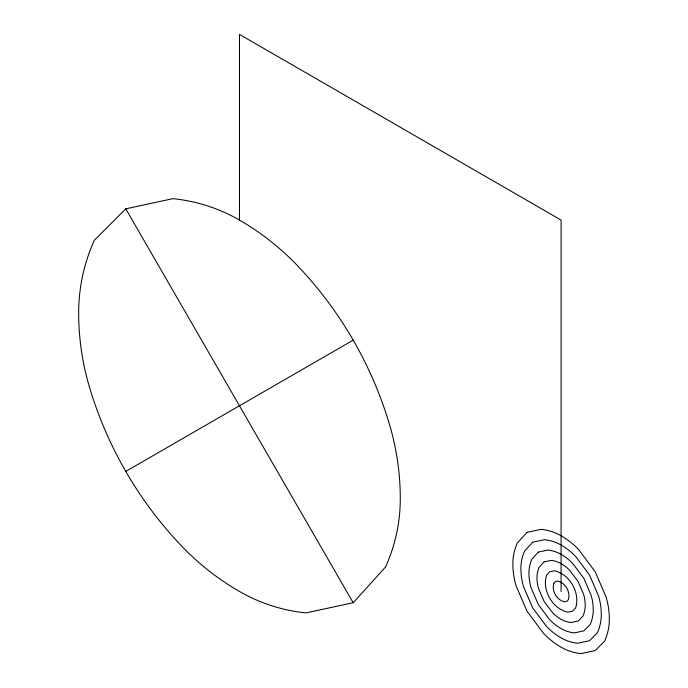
<?xml version="1.0" encoding="UTF-8"?>
<svg xmlns="http://www.w3.org/2000/svg" width="688" height="688" viewBox="0 0 688 688"><rect width="100%" height="100%" fill="white"/><g stroke="black" fill="none" stroke-linecap="round" stroke-linejoin="round"><path stroke-width="1.03" d="M353.185 602.731L385.529 567.024A165.937 165.937 0 0 0 400.287 498.619A259.883 259.883 0 0 0 389.52 424.591A392.607 392.607 0 0 0 298.205 266.428A259.883 259.883 0 0 0 239.476 220.091A165.937 165.937 0 0 0 172.86 198.669L125.758 208.825L94.325 240.31A176.197 176.197 0 0 0 78.664 312.937A259.883 259.883 0 0 0 89.431 386.966A392.607 392.607 0 0 0 180.746 545.128A259.883 259.883 0 0 0 239.476 591.465A165.937 165.937 0 0 0 306.083 612.888L353.185 602.731L125.758 208.825M125.758 471.426L353.185 340.13M561.098 591.465L561.098 220.091L239.476 34.4L239.476 220.091M546.487 575.34C541.834 590.27 552.498 608.751 567.755 612.174L572.468 611.159L575.607 608.011C580.509 592.979 569.853 574.231 554.433 570.756L549.721 571.771L546.487 575.34M553.788 583.407C551.466 590.863 556.798 600.108 564.427 601.819L566.783 601.312L568.357 599.738C570.799 592.222 565.476 582.848 557.762 581.111L555.414 581.618L553.788 583.407M526.982 532.383L517.281 543.09A49.777 49.777 0 0 0 512.852 563.61A77.968 77.968 0 0 0 516.086 585.823L526.982 611.159L543.477 633.27A77.968 77.968 0 0 0 561.098 647.176A49.777 49.777 0 0 0 581.076 653.6L595.206 650.556L604.64 641.104A52.856 52.856 0 0 0 609.336 619.32A77.968 77.968 0 0 0 606.111 597.107L595.206 571.771L578.711 549.66A77.968 77.968 0 0 0 561.098 535.763A49.777 49.777 0 0 0 541.112 529.33L526.982 532.383M532.667 542.23L524.583 551.157A41.486 41.486 0 0 0 520.893 568.254A64.973 64.973 0 0 0 523.585 586.761L532.667 607.882L546.41 626.304A64.973 64.973 0 0 0 561.098 637.888A41.486 41.486 0 0 0 577.748 643.246L589.521 640.709L597.382 632.831A44.049 44.049 0 0 0 601.295 614.676A64.973 64.973 0 0 0 598.603 596.169L589.521 575.056L575.779 556.626A64.973 64.973 0 0 0 561.098 545.042A41.486 41.486 0 0 0 544.44 539.684L532.667 542.23M538.351 552.077L531.884 559.215A33.187 33.187 0 0 0 528.934 572.898A51.978 51.978 0 0 0 531.084 587.707L538.351 604.597L549.351 619.338A51.978 51.978 0 0 0 561.098 628.608A33.187 33.187 0 0 0 574.42 632.891L583.837 630.853L590.123 624.558A35.243 35.243 0 0 0 593.254 610.032A51.978 51.978 0 0 0 591.104 595.232L583.837 578.333L572.837 563.592A51.978 51.978 0 0 0 561.098 554.33A33.187 33.187 0 0 0 547.777 550.047L538.351 552.077M544.036 561.924L539.186 567.282A24.888 24.888 0 0 0 536.975 577.542A38.984 38.984 0 0 0 538.592 588.644L544.036 601.312L552.283 612.372A38.984 38.984 0 0 0 561.098 619.32A24.888 24.888 0 0 0 571.083 622.537L578.152 621.006L582.865 616.285A26.428 26.428 0 0 0 585.213 605.397A38.984 38.984 0 0 0 583.605 594.286L578.152 581.618L569.905 570.567A38.984 38.984 0 0 0 561.098 563.61A24.888 24.888 0 0 0 551.105 560.402L544.036 561.924"/></g></svg>
